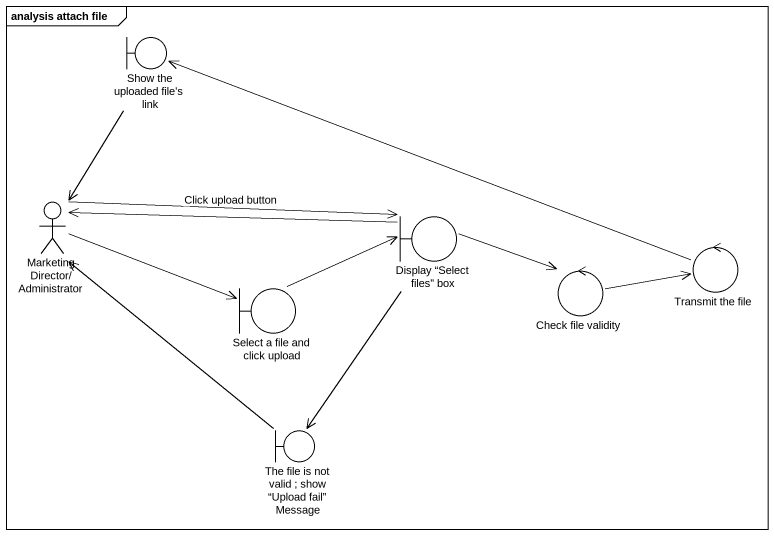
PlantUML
@startuml
mainframe analysis attach file
boundary "Show the uploaded file’s link" as Show_the_uploaded_file_s
actor "Marketing Director/Administrator" as Marketing_Director
boundary "Display “Select files” box" as Display_Select_files_box
control "Transmit the file" as Transmit_the_file
boundary "Select a file and click upload" as Select_a_file_and_click
control "Check file validity" as Check_file_validity
boundary "The file is not valid ; show “Upload fail” Message" as The_file_is_not_valid_show
Show_the_uploaded_file_s --> Marketing_Director
Marketing_Director -right-> Display_Select_files_box : Click upload button
Marketing_Director -right-> Select_a_file_and_click
Display_Select_files_box -left-> Marketing_Director
Display_Select_files_box -right-> Check_file_validity
Display_Select_files_box --> The_file_is_not_valid_show
Transmit_the_file -left-> Show_the_uploaded_file_s
Select_a_file_and_click -right-> Display_Select_files_box
Check_file_validity -right-> Transmit_the_file
The_file_is_not_valid_show -up-> Marketing_Director
@enduml
